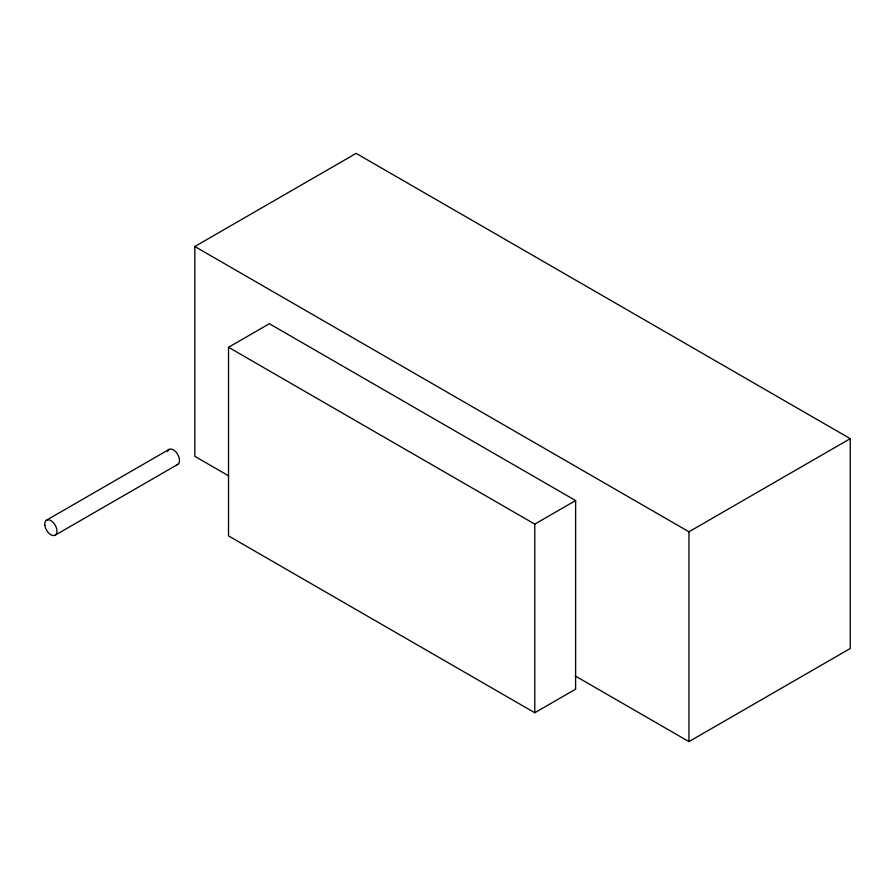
<?xml version="1.0" encoding="UTF-8"?>
<svg xmlns="http://www.w3.org/2000/svg" width="895" height="895" viewBox="0 0 895 895"><rect width="100%" height="100%" fill="white"/><g stroke="black" fill="none" stroke-linecap="round" stroke-linejoin="round"><path stroke-width="1.34" d="M228.74 475.916L194.819 456.338L194.819 246.505L356.132 153.381L850.25 438.662L850.25 648.495L688.949 741.619L575.105 675.893M228.516 347.294L269.35 323.721L575.619 500.551L575.619 689.161L534.785 712.744L228.516 535.915L228.516 347.294L534.785 524.123L575.619 500.551M46.54 520.163L169.054 449.424M55.21 535.165L177.713 464.438M194.819 246.505L688.949 531.787L850.25 438.662M688.949 531.787L688.949 741.619M534.785 524.123L534.785 712.744M167.499 451.583A8.659 5.001 60 0 1 177.042 453.362A8.659 5.001 60 0 1 176.695 464.796M44.828 525.287A8.659 5.001 60 0 0 54.74 535.378A8.659 5.001 60 0 0 53.062 522.322A8.659 5.001 60 0 0 44.828 525.287"/></g></svg>
